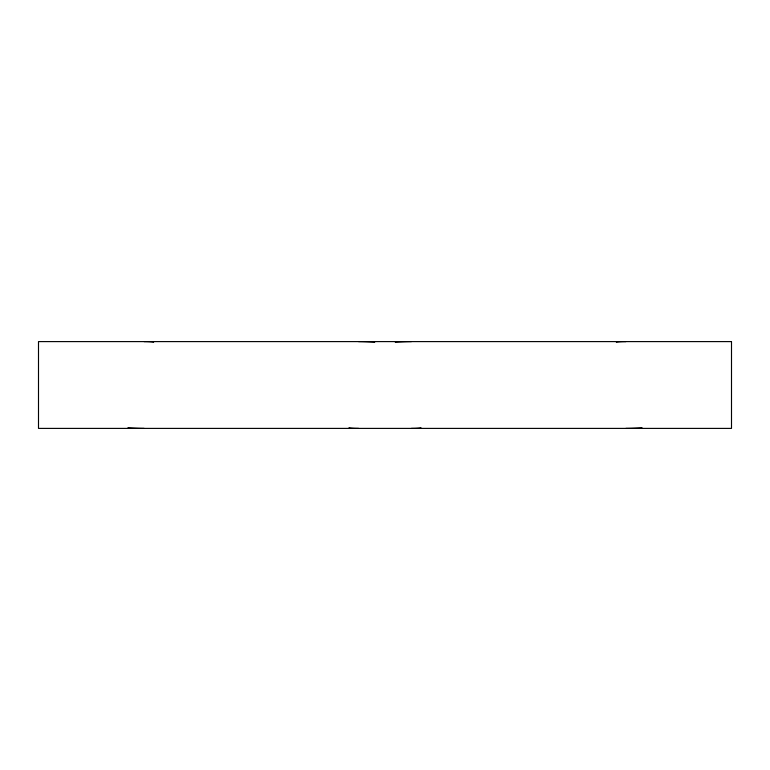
<?xml version="1.0" encoding="UTF-8"?>
<svg xmlns="http://www.w3.org/2000/svg" width="770" height="770" viewBox="0 0 770 770"><rect width="100%" height="100%" fill="white"/><g stroke="black" fill="none" stroke-linecap="round" stroke-linejoin="round"><path stroke-width="1.16" d="M144.086 341.611A37.759 3.831 -5.9 0 1 153.615 342.284M144.086 428.38A37.759 3.831 5.9 0 1 127.993 427.706M395.328 342.284A37.759 3.831 -5.9 0 1 411.421 341.611M420.959 427.706A37.759 3.831 5.9 0 1 411.421 428.38M616.385 342.284A37.759 3.831 5.9 0 1 625.914 341.611M642.007 427.706A37.759 3.831 -5.9 0 1 625.914 428.38M358.579 341.611A37.759 3.831 5.9 0 1 374.672 342.284M358.579 428.38A37.759 3.831 -5.9 0 1 349.041 427.706M731.5 341.601L38.5 341.601L38.5 428.399L731.5 428.399L731.5 341.601"/></g></svg>
